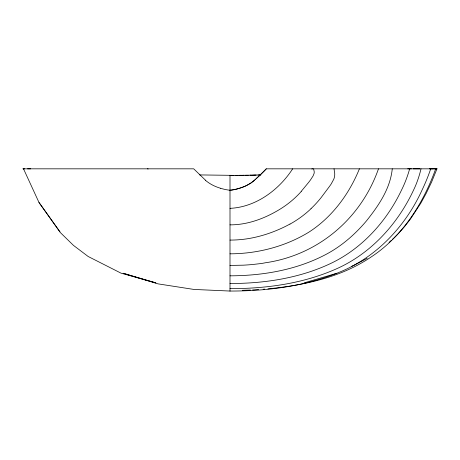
<?xml version="1.0" encoding="UTF-8"?>
<svg xmlns="http://www.w3.org/2000/svg" width="460" height="460" viewBox="0 0 460 460"><rect width="100%" height="100%" fill="white"/><g stroke="black" fill="none" stroke-linecap="round" stroke-linejoin="round"><path stroke-width="0.69" d="M392.271 168.826C390.252 188.721 378.597 205.643 366.499 220.846C355.615 233.749 342.752 245.145 327.94 253.351C298.143 269.681 263.695 275.724 230 275.822M421.026 168.826L420.02 172.747A114.339 114.339 0 0 1 416.915 182.281A90.93 90.93 0 0 1 413.574 190.055C398.015 223.393 371.933 252.5 338.226 268.036C304.434 283.475 266.886 288.667 230 288.661M435.712 168.826C423.257 203.418 402.511 236.308 371.346 256.847C340.981 277.495 303.916 285.321 267.91 288.863M436.04 168.826L436.977 168.826L431.612 182.028L426.138 193.464L420.814 203.193L410.412 219.121L404.564 226.607L398.245 233.703M378.476 168.826C361.025 218.787 317.808 255.317 265.213 262.798A75.302 75.302 0 0 1 261.102 263.534L252.655 264.506A259.532 259.532 0 0 1 243.363 265.178L230 265.437M359.409 168.826C349.128 194.177 331.999 217.338 308.786 232.208C285.246 246.577 257.514 253.747 230 253.822M292.646 168.826C279.024 189.963 255.748 207.207 230 208.345M301.185 191.417L308.545 182.499A97.468 97.468 0 0 0 310.626 179.733L313.082 175.939L314.082 173.466A5.606 5.606 0 0 0 314.186 171.568L313.616 168.826M436.574 168.826L266.288 168.826L259.986 175.128M397.877 234.082L394.128 237.808M311.006 208.65L311.575 208.098A106.369 106.369 0 0 0 321.143 197.581L329.331 186.622A74.319 74.319 0 0 0 331.234 183.896L333.787 179.199A13.599 13.599 0 0 0 334.725 173.587L334.029 168.826M392.587 239.257L393.748 238.171M259.141 175.915L259.704 175.392M256.036 178.802L262.39 172.851A82.099 82.099 0 0 0 266.294 168.831M258.923 176.123L255.047 179.699M255.179 179.584L250.872 183.022L246.192 185.69A50.864 50.864 0 0 1 232.237 189.951L230 190.239A46.816 46.816 0 0 1 220.558 188.249M391.42 240.327L389.039 242.426M365.878 259.009L367.235 258.198M365.418 259.273L353.728 265.391M289.972 224.054C276.989 231.104 262.878 236.204 248.285 238.625A113.304 113.304 0 0 1 230 240.085M351.802 266.265L353.245 265.615M239.453 188.289L242.362 187.3A39.387 39.387 0 0 0 254.69 180.205M304.083 282.883L336.858 273.263M311.799 168.998L312.576 168.826M263.154 289.26L264.724 289.133M258.618 289.587L252.62 289.938M250.418 290.036L242.305 290.294M260.159 174.932L260.866 174.903M258.738 174.978L260.36 174.921M258.025 175.001L259.612 174.944M258.117 174.995L256.628 175.041M256.553 175.047L255.139 175.082M254.391 175.105L255.794 175.07M253.65 175.122L255.012 175.087M252.908 175.139L254.207 175.111M252.166 175.156L253.368 175.128M250.689 175.185L252.494 175.145M249.947 175.202L251.58 175.168M248.469 175.225L250.625 175.185M246.347 175.254L247.733 175.237M247.48 175.237L248.578 175.22M245.174 175.266L246.991 175.248M242.736 175.294L245.519 175.266M241.488 175.312L244.041 175.283M239.614 175.323L241.092 175.312M241.828 175.306L237.642 175.34M230 224.854C247.319 224.928 264.069 218.724 278.783 209.944A95.968 95.968 0 0 0 301.254 191.481M232.961 175.352L199.64 174.921M236.348 175.346L238.136 175.335M436.966 168.826L431.635 168.826M235.06 175.346L236.658 175.34M233.697 175.352L235.181 175.346M230 283.527C264.77 283.492 300.196 278.156 331.758 262.959C362.75 247.905 386.889 220.903 401.557 190.014A116.984 116.984 0 0 0 405.547 181.067A126.862 126.862 0 0 0 409.664 168.826L411.453 168.826M27.542 168.826L30.671 168.826M413.08 168.826L419.784 168.826M429.329 168.826L432.457 168.826M23.425 168.826L24.57 168.826M434.849 168.826L435.298 168.826M435.43 168.826L436.333 168.826M232.495 175.352L233.772 175.352M436.862 168.826L436.488 168.826M407.698 168.826L409.67 168.826M230.742 175.346L232.219 175.352M147.424 168.826L148.155 168.987M220.547 188.289L217.637 187.3A39.387 39.387 0 0 1 205.309 180.205M205.396 180.102L193.712 168.826L23.023 168.826L23.512 168.826L38.985 202.475L60.294 232.524L73.456 245.375L88.147 256.484L121.003 273.148L155.917 282.888L123.142 273.263L157.947 283.854L193.924 289.438L230 291.048C268.467 291.082 307.596 286.074 343.125 270.647C378.637 255.012 406.312 224.762 422.222 189.71A191.619 191.619 0 0 0 430.727 168.831M38.985 202.475L59.955 231.777M230 175.34L230 291.174M239.441 188.249A46.816 46.816 0 0 1 230.006 190.273M311.041 208.685A101.718 101.718 0 0 1 289.995 224.1"/></g></svg>
